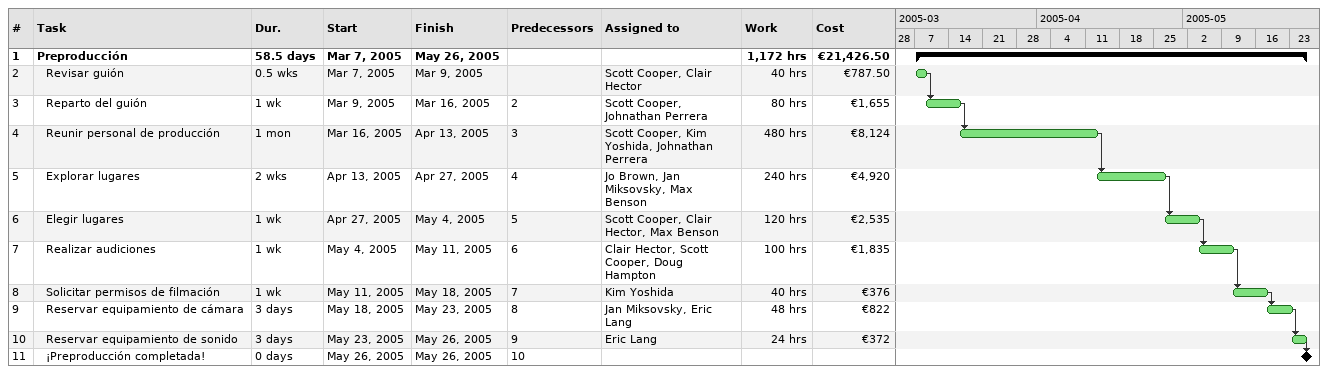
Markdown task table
| ID | Level | Task | Duration | Start | Finish | Predecessors | Resources | Work (h) | Cost (€) |
|---|---|---|---|---|---|---|---|---|---|
| 1 | 1 | **Preproducción** | 58.5d | 2005-03-07 | 2005-05-26 |  |  | 1172 | 21426.50 |
| 2 | 2 | Revisar guión | 0.5w | 2005-03-07 | 2005-03-09 |  | Scott Cooper, Clair Hector | 40 | 787.50 |
| 3 | 2 | Reparto del guión | 1w | 2005-03-09 | 2005-03-16 | 2 | Scott Cooper, Johnathan Perrera | 80 | 1655 |
| 4 | 2 | Reunir personal de producción | 1mo | 2005-03-16 | 2005-04-13 | 3 | Scott Cooper, Kim Yoshida, Johnathan Perrera | 480 | 8124 |
| 5 | 2 | Explorar lugares | 2w | 2005-04-13 | 2005-04-27 | 4 | Jo Brown, Jan Miksovsky, Max Benson | 240 | 4920 |
| 6 | 2 | Elegir lugares | 1w | 2005-04-27 | 2005-05-04 | 5 | Scott Cooper, Clair Hector, Max Benson | 120 | 2535 |
| 7 | 2 | Realizar audiciones | 1w | 2005-05-04 | 2005-05-11 | 6 | Clair Hector, Scott Cooper, Doug Hampton | 100 | 1835 |
| 8 | 2 | Solicitar permisos de filmación | 1w | 2005-05-11 | 2005-05-18 | 7 | Kim Yoshida | 40 | 376 |
| 9 | 2 | Reservar equipamiento de cámara | 3d | 2005-05-18 | 2005-05-23 | 8 | Jan Miksovsky, Eric Lang | 48 | 822 |
| 10 | 2 | Reservar equipamiento de sonido | 3d | 2005-05-23 | 2005-05-26 | 9 | Eric Lang | 24 | 372 |
| 11 | 2 | ¡Preproducción completada! | 0d | 2005-05-26 | 2005-05-26 | 10 |  |  |  |
